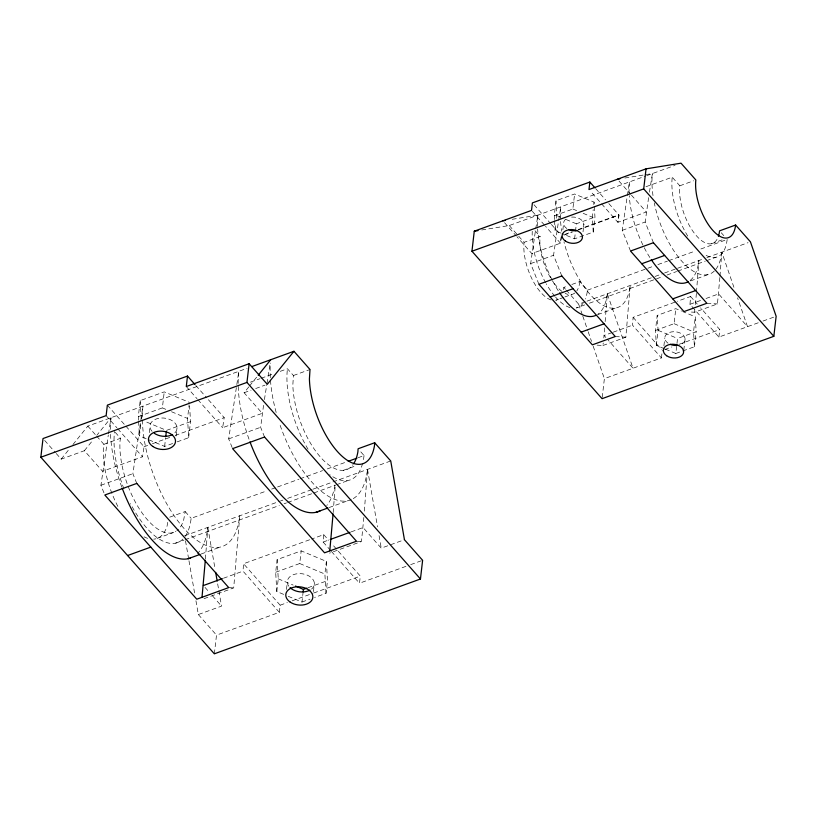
<?xml version="1.0" encoding="UTF-8"?>
<svg xmlns="http://www.w3.org/2000/svg" width="817" height="817" viewBox="0 0 817 817"><rect width="100%" height="100%" fill="white"/><g stroke="black" fill="none" stroke-linecap="round" stroke-linejoin="round"><path stroke-width="0.61" stroke-dasharray="4.08 3.06" d="M280.262 371.337L287.421 368.743L293.436 375.514L292.843 384.919A61.163 27.124 70 0 0 316.72 452.526A61.163 27.124 70 0 0 353.036 464.607M205.404 558.981L207.824 527.363A90.993 40.35 70 0 1 197.459 553.548M214.34 653.814L216.505 635.126L279.343 612.321L243.006 571.144L243.568 563.74L310.562 539.424M330.589 550.474L323.154 542.049L323.716 534.645L311.757 538.985M333.173 512.596L335.297 484.777M363.851 517.437L361.461 541.528L329.527 553.119M364.341 511.115L367.527 469.387A90.993 40.35 70 0 1 352.28 499.156M604.682 327.903L603.814 337.983M605.162 321.581L607.297 293.773L633.022 368.242L607.409 339.229M602.221 397.419L604.386 378.639L661.433 357.928L632.521 325.166L633.114 317.343L676.21 301.698M758.258 322.776L718.899 337.074L689.977 304.302L690.579 296.489L677.416 301.269M696.38 293.385L695.42 304.731M696.482 292.118L698.892 260.521A65.237 28.932 70 0 1 689.436 280.987M719.869 277.484L717.449 303.934L694.552 312.247L688.67 311.88M719.961 276.217L721.799 252.208L734.657 289.443M103.963 492.845L100.93 485.267L108.273 435.144M138.543 420.244L138.328 416.629L140.187 400.606L164.227 391.874L189.401 402.403M136.766 483.419L132.875 473.666L142.975 406.1A90.993 40.35 70 0 0 183.611 527.996A90.993 40.35 70 0 0 239.769 515.772L233.703 587.913L201.758 599.504M172.642 443.508L164.625 446.419L139.452 435.89L141.024 422.328M149.276 432.642L149.971 426.668M138.328 416.629L162.379 407.897L164.227 391.874M164.625 446.419L165.616 437.789M176.064 436.023L177.034 427.659M177.218 441.854L188.666 437.698L187.542 418.437L189.115 404.875M188.666 437.698L190.524 421.664L189.605 406.018M232.161 447.553L228.699 438.882L238.799 371.306A90.993 40.35 70 0 0 249.553 440.68M264.534 437.034L260.643 427.291L263.636 404.589M283.662 594.388L276.8 591.518L275.676 572.257L277.147 559.594L301.187 550.862L326.361 561.391L327.484 580.652L326.014 593.316L314.565 597.472M276.8 591.518L278.27 578.855L277.147 559.594M279.343 612.321L280.16 605.203L243.568 563.74M286.491 589.455L287.318 582.296M275.676 572.257L299.727 563.526L301.187 550.862M288.238 596.308L301.973 602.047L303.138 591.917M313.411 591.641L314.382 583.287M326.014 593.316L324.89 574.055L326.361 561.391M405.937 566.355L359.49 583.226L360.307 576.108L332.039 544.061M538.914 284.285L530.652 263.595L535.543 230.016M554.477 219.497L554.263 215.77L555.999 200.747L574.606 193.997L594.082 202.146L594.95 217.046L593.213 232.069L574.606 238.83L562.004 233.55M560.86 233.07L555.131 230.68L555.999 223.164M556.581 218.159L555.999 200.747M561.82 275.972L553.558 255.282L558.44 221.703M561.167 236.92L560.442 243.18L531.816 253.576L516.947 236.726M562.862 229.812L563.587 223.552M554.263 215.77L572.87 209.019L574.606 193.997M574.606 238.83L575.331 232.569M575.474 231.313L576.342 223.797L594.95 217.046M583.021 231.803L583.889 224.297M593.213 232.069L592.345 217.169L593.213 209.652M593.796 204.648L594.082 202.146M597.064 345.131L602.946 345.499L603.232 342.997M630.52 251.033L622.258 230.333L627.15 196.764M602.946 345.499L625.842 337.186L630.193 285.46A65.237 28.932 70 0 1 600.73 303.893A65.237 28.932 70 0 1 563.975 241.893M653.426 242.72L645.164 222.02L648.678 197.132M664.354 348.706L656.337 345.346L655.469 330.446L657.205 315.413L675.812 308.663L681.541 311.063M656.337 345.346L658.073 330.323L657.205 315.413M661.433 357.928L662.301 350.422M663.925 345.734L664.793 338.218M655.469 330.446L674.076 323.685L675.812 308.663M665.498 349.186L675.812 353.495L676.823 344.733M676.976 343.477L677.548 338.473L696.155 331.712L695.287 316.812L682.685 311.543M683.788 350.238L685.095 338.963M694.552 312.247L694.838 309.745M682.787 350.963L694.419 346.745L693.551 331.835L695.287 316.812M694.419 346.745L696.155 331.712M718.899 337.074L719.767 329.557L700.588 307.825M108.467 433.898L111.03 417.691L96.927 435.175M56.23 453.517L61.183 459.134L84.386 450.708L102.554 471.297L142.475 456.805L144.068 446.746L125.706 425.953M248.797 386.911L244.089 392.732L262.257 413.32L222.622 427.71L224.215 417.65L207.528 398.747M264.422 399.605L266.791 384.644M266.996 383.398L270.151 363.453M535.738 228.78L537.892 215.147L511.646 219.395M558.634 220.467L560.799 206.834A65.237 28.932 70 0 0 561.759 231.252M561.575 235.98L560.442 243.18L545.572 226.329M608.859 203.576L619.041 215.116L617.907 222.326L646.318 212.001L631.449 195.161M627.344 195.529L629.498 181.885A65.237 28.932 70 0 0 629.172 194.344M649.454 192.169L652.405 173.572L644.899 174.787M96.672 436.135L103.902 444.325L103.432 447.001A61.163 27.124 70 0 0 118.884 508.348M115.268 432.356L120.497 438.3L120.038 440.976A61.163 27.124 70 0 0 138.645 507.765A61.163 27.124 70 0 0 175.91 531.346M167.71 522.38L167.087 525.985A61.163 27.124 70 0 1 153.678 539.149M169.742 517.151L185.153 511.554L183.682 519.959A61.163 27.124 70 0 1 176.921 530.662M61.183 459.134L69.016 449.421M72.938 444.571L87.828 426.117L247.081 368.304M84.386 450.708L93.005 440.026M249.573 385.93L257.416 376.228M481.775 229.985L509.267 225.533L645.532 176.074M646.676 175.655L675.067 165.351M645.961 186.725L672.228 177.197L679.815 185.796A37.378 16.575 70 0 0 693.939 232.692A37.378 16.575 70 0 0 718.072 237.206M509.267 225.533L524.085 242.322L540.119 236.511A37.378 16.575 70 0 0 550.597 277.882M679.815 185.796L693.562 180.802M564.904 234.367L572.084 231.762M578.068 229.587L618.775 214.81L617.907 222.326L590.64 191.433M563.975 235.112L572.349 232.069M578.344 229.894L619.041 215.116M530.652 263.595L553.558 255.282M622.258 230.333L645.164 222.02M250.451 382.162L259.99 378.7M261.185 378.261L273.113 373.941M244.089 392.732L251.054 390.209M255.69 388.524L264.974 385.154M103.902 444.325L120.497 438.3M293.436 375.514L310.011 369.498M190.524 421.664L166.474 430.396L144.742 421.296M563.495 289.688A37.378 16.575 70 0 0 563.842 287.38L567.284 286.134M571.859 284.469L579.876 281.559L587.464 290.158A51.645 22.896 70 0 1 585.391 298.951M144.068 446.746L147.652 445.449M152.442 443.713L170.385 437.197M175.165 435.461L224.215 417.65M563.781 297.347L555.774 300.258A37.378 16.575 70 0 0 559.594 298.134M564.935 296.928L571.798 294.437M711.495 243.721L722.953 239.565M587.464 290.158L653.14 266.322M657.91 264.585L667.469 261.113M668.663 260.684L694.93 251.146M700.894 248.981L725.976 239.881M566.314 290.178L578.661 304.169L585.82 301.565M587.014 301.136L653.886 276.861M655.071 276.432L663.363 273.419M664.548 272.99L676.394 268.691M677.579 268.262L702.334 259.275M706.909 257.61L748.035 242.68M584.666 304.925L576.312 307.958A51.645 22.896 70 0 0 583.032 303.332M589.445 303.189L662.27 276.749M667.05 275.012L676.599 271.55M677.793 271.111L705.255 261.144M706.45 260.715L716.009 257.243M100.93 485.267L132.875 473.666M228.699 438.882L260.643 427.291M597.778 314.596L616.1 307.948M690.528 280.925L707.706 274.696M612.117 332.57L604.1 335.481L606.582 338.289M613.261 332.162L632.521 325.166M689.977 304.302L701.435 300.145M706.011 298.491L718.613 293.916L747.524 326.677L737.567 297.848M185.183 536.381A72.029 31.945 70 0 0 191.137 518.335L266.934 490.823M271.673 489.097L275.227 487.81M277.596 486.952L298.91 479.211M300.094 478.782L322.592 470.612M327.331 468.897L347.47 461.585M358.122 457.714L364.045 455.569L359.582 450.463M664.701 349.543L671.88 346.939M679.06 344.335L719.767 329.557M343.365 470.326L356.386 465.608M157.181 538.413L173.786 532.378M763.027 321.05L773.76 317.149M675.812 353.495L681.623 351.381M184.622 535.789L279.291 501.413M280.486 500.984L282.886 500.116M287.676 498.37L311.634 489.679M312.829 489.24L390.73 460.962M175.573 543.162L183.927 540.129M185.112 539.7L279.322 505.498M284.091 503.772L286.471 502.904M287.666 502.465L312.707 493.376M313.902 492.947L335.368 485.155M336.553 484.716L348.481 480.386M201.176 553.997L220.1 547.124M328.945 507.612L347.868 500.75M223.48 578.232L243.006 571.144M323.154 542.049L329.997 539.567M351.249 531.847L363.075 527.557L381.243 548.146L404.446 539.72M195.947 600.791L198.337 614.547L221.54 606.122L217.404 582.368M308.019 587.719L327.484 580.652M280.16 605.203L287.339 602.589M292.129 600.852L312.462 593.469M313.657 593.04L360.307 576.108M301.973 602.047L309.99 599.137M410.706 564.629L422.614 560.299M624.903 178.024L643.653 174.991M706.868 303.27L717.449 303.934M615.262 336.533L625.842 337.186M356.478 541.222L361.461 541.528M228.719 587.597L233.703 587.913M572.87 209.019L578.599 211.419M583.185 213.329L592.345 217.169M556.867 215.647L560.309 217.087M566.038 219.487L576.342 223.797M674.076 323.685L693.551 331.835M658.073 330.323L677.548 338.473M162.379 407.897L165.81 409.337M171.529 411.727L187.542 418.437M299.727 563.526L324.89 574.055M278.27 578.855L293.14 585.074M721.258 232.753L723.791 235.623M619.061 181.119L630.622 194.221M595.644 188.594L605.55 199.828M690.579 296.489L697.248 304.047M534.042 204.781L550.566 223.501M551.393 224.44L560.482 234.734M633.114 317.343L661.464 349.472M532.347 211.358L544.745 225.4M535.053 230.772L540.119 236.511M563.842 287.38L565.497 289.238M504.549 222.684L516.119 235.786M195.845 385.512L206.691 397.797M323.716 534.645L328.71 540.292M186.286 386.533L197.02 398.696M197.847 399.636L222.622 427.71M331.406 551.404L359.49 583.226M107.354 405.15L124.878 425.003M106.139 415.628L116.882 427.791M117.699 428.731L142.475 456.805M185.153 511.554L191.137 518.335M87.828 426.117L95.865 435.216M205.026 587.403L209.152 592.08M212.461 595.828L221.54 606.122M44.659 440.424L55.403 452.587M198.337 614.547L216.505 635.126M578.661 304.169L582.398 314.974M582.817 316.179L587.791 330.589M588.209 331.794L591.528 341.404M593.183 346.204L604.386 378.639M367.527 469.387L377.546 526.894M379.068 535.635L381.243 548.146M207.824 527.363L215.004 568.612M185.49 540.783L188.758 559.543M188.972 560.789L194.855 594.541M554.549 220.743L555.131 230.68M140.187 400.606L141.31 419.867M138.614 421.449L139.452 435.89M362.615 463.341A72.039 31.945 70 0 1 329.711 474.667M308.06 449.248A72.039 31.945 70 0 1 287.421 368.743M364.045 455.569A72.039 31.945 70 0 1 362.911 462.126M351.208 499.667A90.993 40.35 70 0 1 279.424 423.196M276.177 412.473A90.993 40.35 70 0 1 270.458 380.079M270.304 377.668A90.993 40.35 70 0 1 270.417 363.054M335.031 484.91A90.993 40.35 70 0 1 326.78 505.457M182.937 539.067A72.029 31.945 70 0 1 130.506 503.599M123.939 488.852A72.029 31.945 70 0 1 114.513 431.509M121.784 487.065A90.993 40.35 70 0 1 110.54 434.368M110.418 429.364A90.993 40.35 70 0 1 111.03 417.691M152.044 431.315A13.593 9.11 6.6 0 1 155.301 419.366A13.593 9.11 6.6 0 1 173.521 421.643A13.593 9.11 6.6 0 1 173.449 434.001M288.81 586.218A13.593 9.11 6.6 0 1 293.283 574.719A13.593 9.11 6.6 0 1 311.124 577.486A13.593 9.11 6.6 0 1 310.797 589.619M147.611 538.311A61.163 27.124 70 0 1 144.068 536.81M714.364 270.978A65.237 28.932 70 0 1 654.264 202.882M652.997 195.569A65.237 28.932 70 0 1 652.405 173.572M721.799 252.208A65.237 28.932 70 0 1 715.069 270.233M727.161 239.442A51.645 22.896 70 0 1 703.58 253.862M687.74 236.082A51.645 22.896 70 0 1 672.228 177.197M569.919 307.56A51.645 22.896 70 0 1 555.591 297.102M554.886 296.275A51.645 22.896 70 0 1 546.277 283.826M545.705 282.805A51.645 22.896 70 0 1 532.245 231.334M649.842 257.478A65.237 28.932 70 0 1 629.243 195.671M551.148 299.972A37.378 16.575 70 0 1 524.085 242.322M574.76 293.058A37.378 16.575 70 0 1 565.17 293.364M562.065 291.475A37.378 16.575 70 0 1 552.466 280.874M579.876 281.559A37.378 16.575 70 0 1 576.863 290.821M558.236 290.729A65.237 28.932 70 0 1 552.68 281.028M552.108 279.894A65.237 28.932 70 0 1 537.637 228.923M537.504 226.278A65.237 28.932 70 0 1 537.892 215.147M607.297 293.773A65.237 28.932 70 0 1 597.83 314.239M668.051 343.191A10.192 6.832 6.6 0 1 667.479 333.469A10.192 6.832 6.6 0 1 681.838 333.99A10.192 6.832 6.6 0 1 682.399 343.722M571.583 217.087A10.192 6.832 6.6 0 1 582.552 221.07A10.192 6.832 6.6 0 1 581.204 229.046M566.845 228.525A10.192 6.832 6.6 0 1 566.283 218.793"/><path stroke-width="1.23" d="M353.71 463.627A61.163 27.124 70 0 0 357.897 451.76L358.091 448.768L374.666 442.753L374.472 445.745A61.163 27.124 70 0 1 339.341 453.609A61.163 27.124 70 0 1 309.418 378.904L310.011 369.498L293.946 351.29L251.81 366.588M202.024 597.176L205.312 560.248M329.792 550.791L333.07 513.862M374.666 442.753L390.73 460.962L404.446 539.72L422.614 560.299L420.459 578.998L214.34 653.814L40.85 457.234L43.015 438.545L106.139 415.628L107.354 405.15L187.501 376.055L195.008 384.562M165.759 436.564L166.331 431.631M187.501 376.055L186.286 386.533L249.124 363.728L267.292 384.307L293.946 351.29M420.459 578.998L246.959 382.417L249.124 363.728M303.138 591.917L303.434 589.384L306.875 588.138M589.854 182.048L588.986 189.554L646.033 168.853L681.031 163.186L695.849 179.975A37.378 16.575 70 0 0 712.536 230.047A37.378 16.575 70 0 0 735.606 225.022L750.425 241.812L776.15 316.281L773.832 336.318L602.068 398.676L471.95 251.238L474.268 231.201L531.52 210.418L532.398 202.902L589.854 182.048L594.817 187.665M773.832 336.318L643.714 188.89L646.033 168.853M258.203 375.248L270.744 359.715M471.95 251.238L643.714 188.89M40.85 457.234L246.959 382.417M735.606 225.022L719.573 230.843A37.378 16.575 70 0 1 718.409 236.276M550.137 297L573.044 288.687M641.743 263.748L664.65 255.435M581.142 332.131L604.039 323.818M672.748 298.869L695.645 290.556M348.655 461.156L356.937 458.143M127.595 555.529L150.798 547.104M188.165 558.726L199.991 554.426M315.924 512.341L327.76 508.051M203.372 585.534L222.306 578.661M331.14 539.149L350.064 532.286M617.407 179.24L619.909 178.841M502.894 220.815L505.396 220.406M474.268 231.201L478.016 230.598M295.427 586.034L303.434 589.384M215.657 572.37L217.189 581.122M309.96 590.129A13.593 9.11 6.6 0 1 290.066 587.637M172.612 434.501A13.593 9.11 6.6 0 1 154.311 433.296M320.335 510.758A90.993 40.35 70 0 1 249.982 441.864M190.412 558.082A90.993 40.35 70 0 1 122.223 488.239M595.593 315.485A65.237 28.932 70 0 1 559.645 292.884M677.957 345.336A10.192 6.832 6.6 0 1 670.216 344.365M688.343 281.671A65.237 28.932 70 0 1 651.251 259.622M576.751 230.66A10.192 6.832 6.6 0 1 569.01 229.689M561.82 275.972L538.914 284.285L592.366 344.845L615.262 336.533L561.82 275.972M653.426 242.72L630.52 251.033L683.972 311.583L706.868 303.27L653.426 242.72M136.766 483.419L104.821 495.01L196.774 599.198L228.719 587.597L136.766 483.419M264.534 437.034L232.59 448.635L324.543 552.813L356.478 541.222L264.534 437.034M152.789 446.439A13.593 9.11 6.6 0 0 175.185 443.151A13.593 9.11 6.6 0 0 157.957 431.315A13.593 9.11 6.6 0 0 152.789 446.439M290.137 602.068A13.593 9.11 6.6 0 0 312.533 598.779A13.593 9.11 6.6 0 0 295.305 586.943A13.593 9.11 6.6 0 0 290.137 602.068M565.395 241.046A10.192 6.832 6.6 0 0 582.194 238.584A10.192 6.832 6.6 0 0 569.275 229.7A10.192 6.832 6.6 0 0 565.395 241.046M666.601 355.712A10.192 6.832 6.6 0 0 683.4 353.25A10.192 6.832 6.6 0 0 670.481 344.376A10.192 6.832 6.6 0 0 666.601 355.712"/></g></svg>
